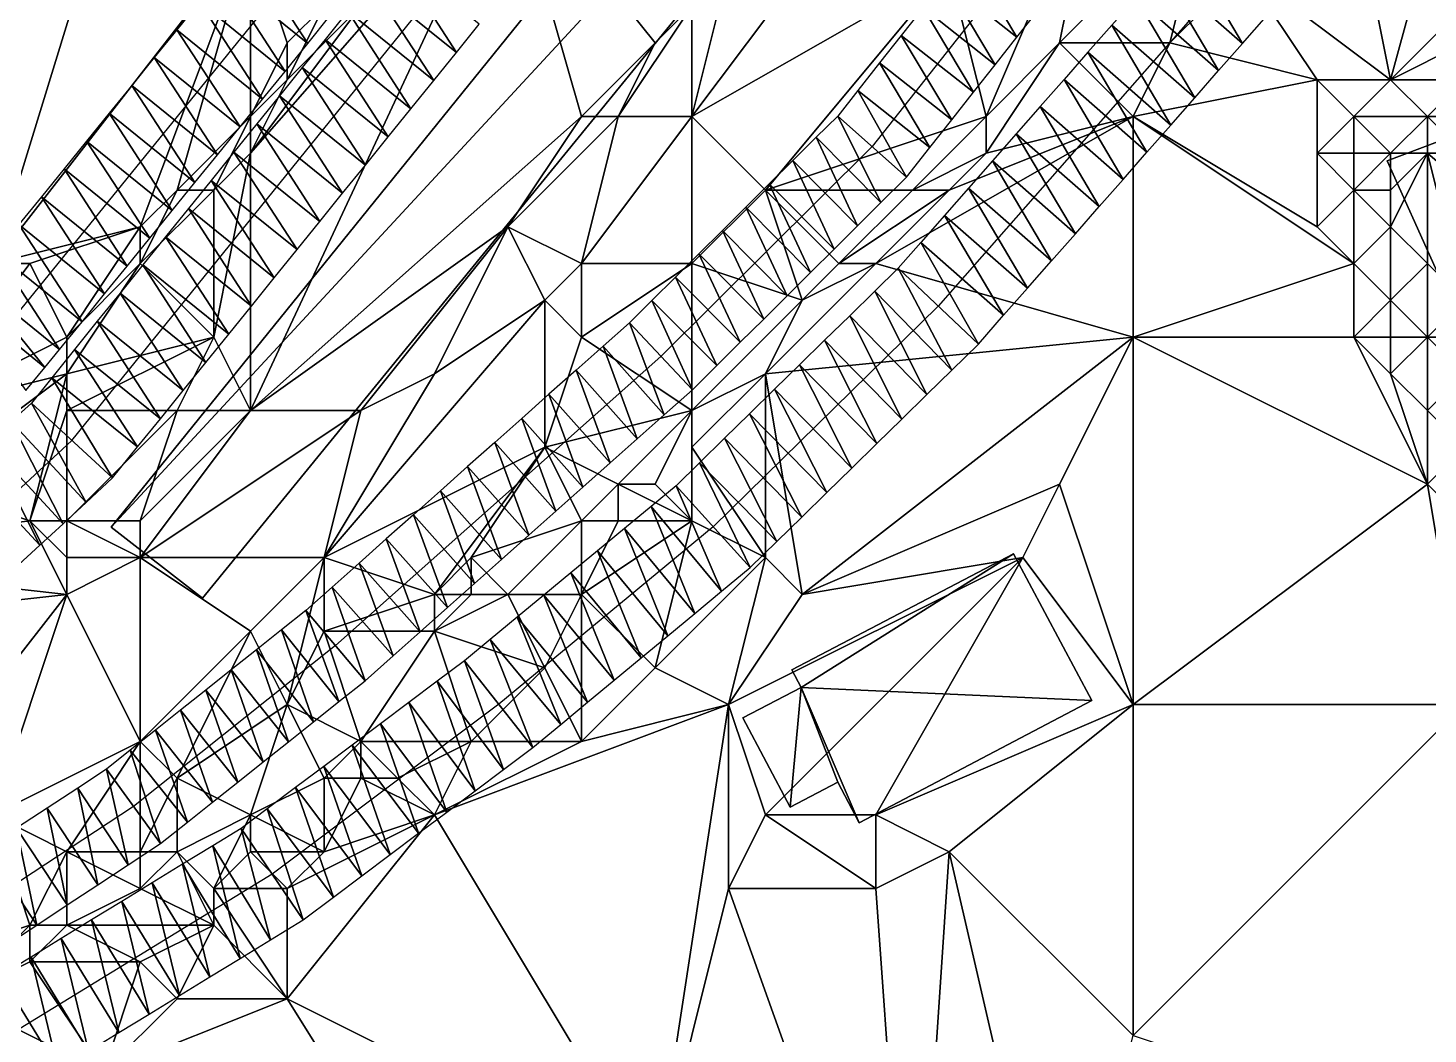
# Model space of a CAD drawing. Header units: metres. Extents: x -1103 to 901, y -902 to 905.
# Drawn here: x -1062.1 to -986, y -723.9 to -669.2 of the extents above; entities that cross this region are included whole.
import ezdxf

# ---------------------------------------------------------------- set-up
doc = ezdxf.new("R2010")
doc.units = ezdxf.units.M
for name, color, linetype in [('OSM_BUILDING_FOOTPRINTS', 7, 'CONTINUOUS'), ('OSM_BUILDING_ROOFS', 1, 'CONTINUOUS'), ('OSM_BUILDING_WALLS', 8, 'CONTINUOUS'), ('OSM_ROAD_AXES', 2, 'CONTINUOUS'), ('OSM_ROAD_SURFACE', 9, 'CONTINUOUS'), ('OSM_TERRAIN', 3, 'CONTINUOUS')]:
    doc.layers.add(name, color=color, linetype=linetype)

msp = doc.modelspace()

# ---------------------------------------------------------------- linework, layer by layer
at = {"layer": 'OSM_BUILDING_FOOTPRINTS'}
for points in [[(-1057.573, -696.351, 11.963), (-1052.621, -700.2, 11.963), (-989.075, -622.288, 11.963), (-994.16, -617.875, 11.963), (-1057.573, -696.351, 11.963)], [(-1023.229, -706.724, 16.488), (-1020.057, -705.065, 16.488), (-1020.554, -704.114, 16.488), (-1008.506, -697.788, 16.488), (-1004.25, -705.783, 16.488), (-1016.895, -712.43, 16.488), (-1018.067, -710.218, 16.488), (-1020.654, -711.579, 16.488), (-1023.229, -706.724, 16.488)]]:
    msp.add_polyline3d(points, close=True, dxfattribs=at)
msp.add_polyline3d([(-982.707, -674.342, 9.074), (-988.179, -676.41, 9.074), (-980.308, -693.928, 9.074)], dxfattribs=at)
at = {"layer": 'OSM_BUILDING_ROOFS'}
for points in [[(-989.075, -622.288, 21.963), (-994.16, -617.875, 21.963), (-1057.573, -696.351, 21.963)], [(-989.075, -622.288, 21.963), (-1057.573, -696.351, 21.963), (-1052.621, -700.2, 21.963)], [(-982.707, -674.342, 30.274), (-988.179, -676.41, 30.274), (-980.308, -693.928, 30.274)], [(-1020.057, -705.065, 26.488), (-1008.506, -697.788, 26.488), (-1020.554, -704.114, 26.488)], [(-1020.057, -705.065, 26.488), (-1004.25, -705.783, 26.488), (-1008.506, -697.788, 26.488)], [(-909.61, -700.584, 11.295), (-910.35, -699.069, 11.295), (-1059.373, -770.646, 11.295)], [(-1076.196, -780.4, 11.295), (-901.164, -715.469, 11.295), (-908.637, -700.12, 11.295)], [(-1076.196, -780.4, 11.295), (-908.637, -700.12, 11.295), (-909.61, -700.584, 11.295)], [(-909.61, -700.584, 11.295), (-1058.71, -771.995, 11.295), (-1076.196, -780.4, 11.295)], [(-909.61, -700.584, 11.295), (-1059.373, -770.646, 11.295), (-1058.71, -771.995, 11.295)], [(-1020.057, -705.065, 26.488), (-1023.229, -706.724, 26.488), (-1020.654, -711.579, 26.488)], [(-1020.057, -705.065, 26.488), (-1020.654, -711.579, 26.488), (-1018.067, -710.218, 26.488)], [(-1020.057, -705.065, 26.488), (-1018.067, -710.218, 26.488), (-1016.895, -712.43, 26.488)], [(-1020.057, -705.065, 26.488), (-1016.895, -712.43, 26.488), (-1004.25, -705.783, 26.488)], [(-1076.196, -780.4, 11.295), (-1073.864, -798.415, 11.295), (-901.164, -715.469, 11.295)]]:
    msp.add_3dface(points, dxfattribs=at)
at = {"layer": 'OSM_BUILDING_WALLS'}
for points in [[(-994.16, -617.875, 11.963), (-1057.573, -696.351, 11.963), (-1057.573, -696.351, 21.963)], [(-994.16, -617.875, 11.963), (-1057.573, -696.351, 21.963), (-994.16, -617.875, 21.963)], [(-1052.621, -700.2, 11.963), (-989.075, -622.288, 11.963), (-989.075, -622.288, 21.963)], [(-1052.621, -700.2, 11.963), (-989.075, -622.288, 21.963), (-1052.621, -700.2, 21.963)], [(-982.707, -674.342, 9.074), (-988.179, -676.41, 9.074), (-988.179, -676.41, 30.274)], [(-982.707, -674.342, 9.074), (-988.179, -676.41, 30.274), (-982.707, -674.342, 30.274)], [(-988.179, -676.41, 9.074), (-980.308, -693.928, 9.074), (-980.308, -693.928, 30.274)], [(-988.179, -676.41, 9.074), (-980.308, -693.928, 30.274), (-988.179, -676.41, 30.274)], [(-1057.573, -696.351, 11.963), (-1052.621, -700.2, 11.963), (-1052.621, -700.2, 21.963)], [(-1057.573, -696.351, 11.963), (-1052.621, -700.2, 21.963), (-1057.573, -696.351, 21.963)], [(-1008.506, -697.788, 16.488), (-1020.554, -704.114, 16.488), (-1020.554, -704.114, 26.488)], [(-1008.506, -697.788, 16.488), (-1020.554, -704.114, 26.488), (-1008.506, -697.788, 26.488)], [(-1004.25, -705.783, 16.488), (-1008.506, -697.788, 16.488), (-1008.506, -697.788, 26.488)], [(-1004.25, -705.783, 16.488), (-1008.506, -697.788, 26.488), (-1004.25, -705.783, 26.488)], [(-910.35, -699.069, 6.095), (-1059.373, -770.646, 6.095), (-1059.373, -770.646, 11.295)], [(-910.35, -699.069, 6.095), (-1059.373, -770.646, 11.295), (-910.35, -699.069, 11.295)], [(-1020.554, -704.114, 16.488), (-1020.057, -705.065, 16.488), (-1020.057, -705.065, 26.488)], [(-1020.554, -704.114, 16.488), (-1020.057, -705.065, 26.488), (-1020.554, -704.114, 26.488)], [(-1020.057, -705.065, 16.488), (-1023.229, -706.724, 16.488), (-1023.229, -706.724, 26.488)], [(-1020.057, -705.065, 16.488), (-1023.229, -706.724, 26.488), (-1020.057, -705.065, 26.488)], [(-1016.895, -712.43, 16.488), (-1004.25, -705.783, 16.488), (-1004.25, -705.783, 26.488)], [(-1016.895, -712.43, 16.488), (-1004.25, -705.783, 26.488), (-1016.895, -712.43, 26.488)], [(-1023.229, -706.724, 16.488), (-1020.654, -711.579, 16.488), (-1020.654, -711.579, 26.488)], [(-1023.229, -706.724, 16.488), (-1020.654, -711.579, 26.488), (-1023.229, -706.724, 26.488)], [(-1020.654, -711.579, 16.488), (-1018.067, -710.218, 16.488), (-1018.067, -710.218, 26.488)], [(-1020.654, -711.579, 16.488), (-1018.067, -710.218, 26.488), (-1020.654, -711.579, 26.488)], [(-1018.067, -710.218, 16.488), (-1016.895, -712.43, 16.488), (-1016.895, -712.43, 26.488)], [(-1018.067, -710.218, 16.488), (-1016.895, -712.43, 26.488), (-1018.067, -710.218, 26.488)], [(-1073.864, -798.415, 6.095), (-901.164, -715.469, 6.095), (-901.164, -715.469, 11.295)], [(-1073.864, -798.415, 6.095), (-901.164, -715.469, 11.295), (-1073.864, -798.415, 11.295)]]:
    msp.add_3dface(points, dxfattribs=at)
at = {"layer": 'OSM_ROAD_AXES'}
for points in [[(-942.707, -541.634, 15.245), (-965.255, -603.321, 12.366), (-977.613, -633.059, 12.271), (-984.775, -649.393, 13.875), (-995.707, -665.086, 16.563), (-1012.596, -684.318, 18.854), (-1024.843, -696.317, 18.719), (-1036.505, -705.972, 16.873), (-1048.829, -715.229, 13.77), (-1063.674, -724.308, 11.18), (-1100, -742.912, 11.933)], [(-949.372, -542.673, 15.503), (-965.974, -589.243, 13.023), (-973.048, -605.389, 12.264), (-976.121, -612.401, 12.194), (-988.191, -635.647, 12.846), (-995.74, -648.144, 14.9), (-1005.544, -662.134, 17.192), (-1016.2, -675.637, 18.234), (-1027.684, -687.05, 18.171), (-1045.381, -702.787, 15.625), (-1056.368, -711.535, 13.048), (-1067.985, -719.177, 11.428), (-1071.279, -720.947, 11.315), (-1100, -735.112, 11.938)], [(-1084.952, -704.469, 12.255), (-1083.35, -702.534, 12.291), (-1080.376, -700.255, 12.331), (-1076.817, -699.05, 12.452), (-1073.059, -699.061, 12.676), (-1069.378, -698.718, 12.894), (-1066.747, -697.734, 13.036), (-1064.758, -696.296, 13.141), (-1059.717, -691.629, 13.741), (-999.013, -616.482, 12.354), (-995.851, -611.605, 12.159), (-994.514, -607.17, 12.147), (-994.083, -602.061, 12.143), (-994.381, -598.345, 12.145), (-993.453, -594.729, 12.137), (-991.397, -591.61, 12.118), (-984.334, -584.831, 12.391)], [(-1062.724, -684.795, 13.652), (-1020.987, -633.314, 14.085)]]:
    msp.add_polyline3d(points, dxfattribs=at)
at = {"layer": 'OSM_ROAD_SURFACE'}
for points in [[(-999.26, -664.586, 17.133), (-1000.559, -666.065, 17.351), (-996.051, -670.025, 17.264)], [(-999.26, -664.586, 17.133), (-996.051, -670.025, 17.264), (-994.752, -668.545, 16.99)], [(-1046.891, -670.028, 15.012), (-1050.324, -664.736, 14.719), (-1051.551, -666.25, 14.668)], [(-1046.891, -670.028, 15.012), (-1045.663, -668.514, 14.97), (-1050.324, -664.736, 14.719)], [(-1038.801, -670.51, 15.405), (-1042.229, -665.206, 15.247), (-1043.468, -666.74, 15.103)], [(-1038.801, -670.51, 15.405), (-1037.562, -668.976, 15.405), (-1042.229, -665.206, 15.247)], [(-1011.059, -665.086, 17.704), (-1012.243, -666.586, 17.831), (-1008.318, -669.684, 17.808)], [(-1011.059, -665.086, 17.704), (-1008.318, -669.684, 17.808), (-1007.134, -668.183, 17.733)], [(-1000.559, -666.065, 17.351), (-1001.858, -667.545, 17.569), (-997.35, -671.504, 17.531)], [(-1000.559, -666.065, 17.351), (-997.35, -671.504, 17.531), (-996.051, -670.025, 17.264)], [(-1048.118, -671.543, 15.026), (-1051.551, -666.25, 14.668), (-1052.779, -667.764, 14.617)], [(-1048.118, -671.543, 15.026), (-1046.891, -670.028, 15.012), (-1051.551, -666.25, 14.668)], [(-1040.039, -672.044, 15.405), (-1043.468, -666.74, 15.103), (-1044.707, -668.273, 15.174)], [(-1040.039, -672.044, 15.405), (-1038.801, -670.51, 15.405), (-1043.468, -666.74, 15.103)], [(-1012.243, -666.586, 17.831), (-1013.427, -668.087, 17.912), (-1009.501, -671.184, 17.955)], [(-1012.243, -666.586, 17.831), (-1009.501, -671.184, 17.955), (-1008.318, -669.684, 17.808)], [(-1001.858, -667.545, 17.569), (-1003.158, -669.024, 17.787), (-998.649, -672.983, 17.788)], [(-1001.858, -667.545, 17.569), (-998.649, -672.983, 17.788), (-997.35, -671.504, 17.531)], [(-1049.346, -673.057, 14.756), (-1052.779, -667.764, 14.617), (-1054.006, -669.278, 14.566)], [(-1049.346, -673.057, 14.756), (-1048.118, -671.543, 15.026), (-1052.779, -667.764, 14.617)], [(-1041.278, -673.577, 15.405), (-1044.707, -668.273, 15.174), (-1045.946, -669.807, 15.218)], [(-1041.278, -673.577, 15.405), (-1040.039, -672.044, 15.405), (-1044.707, -668.273, 15.174)], [(-1013.427, -668.087, 17.912), (-1014.611, -669.587, 17.993), (-1010.685, -672.684, 18.086)], [(-1013.427, -668.087, 17.912), (-1010.685, -672.684, 18.086), (-1009.501, -671.184, 17.955)], [(-1003.158, -669.024, 17.787), (-1004.457, -670.503, 18.027), (-999.948, -674.463, 18.015)], [(-1003.158, -669.024, 17.787), (-999.948, -674.463, 18.015), (-998.649, -672.983, 17.788)], [(-1050.573, -674.571, 14.615), (-1054.006, -669.278, 14.566), (-1055.234, -670.792, 14.516)], [(-1050.573, -674.571, 14.615), (-1049.346, -673.057, 14.756), (-1054.006, -669.278, 14.566)], [(-1042.517, -675.111, 15.405), (-1045.946, -669.807, 15.218), (-1047.185, -671.34, 15.219)], [(-1042.517, -675.111, 15.405), (-1041.278, -673.577, 15.405), (-1045.946, -669.807, 15.218)], [(-1014.611, -669.587, 17.993), (-1015.794, -671.087, 18.075), (-1011.869, -674.185, 18.167)], [(-1014.611, -669.587, 17.993), (-1011.869, -674.185, 18.167), (-1010.685, -672.684, 18.086)], [(-1004.457, -670.503, 18.027), (-1005.756, -671.983, 18.208), (-1001.248, -675.942, 18.196)], [(-1004.457, -670.503, 18.027), (-1001.248, -675.942, 18.196), (-999.948, -674.463, 18.015)], [(-1051.801, -676.085, 14.618), (-1055.234, -670.792, 14.516), (-1056.461, -672.306, 14.465)], [(-1051.801, -676.085, 14.618), (-1050.573, -674.571, 14.615), (-1055.234, -670.792, 14.516)], [(-1043.756, -676.644, 15.405), (-1047.185, -671.34, 15.219), (-1048.423, -672.874, 15.183)], [(-1043.756, -676.644, 15.405), (-1042.517, -675.111, 15.405), (-1047.185, -671.34, 15.219)], [(-1015.794, -671.087, 18.075), (-1016.978, -672.588, 18.156), (-1013.053, -675.685, 18.231)], [(-1015.794, -671.087, 18.075), (-1013.053, -675.685, 18.231), (-1011.869, -674.185, 18.167)], [(-1005.756, -671.983, 18.208), (-1007.055, -673.462, 18.329), (-1002.547, -677.421, 18.346)], [(-1005.756, -671.983, 18.208), (-1002.547, -677.421, 18.346), (-1001.248, -675.942, 18.196)], [(-1053.028, -677.599, 14.623), (-1056.461, -672.306, 14.465), (-1057.689, -673.821, 14.412)], [(-1053.028, -677.599, 14.623), (-1051.801, -676.085, 14.618), (-1056.461, -672.306, 14.465)], [(-1044.995, -678.178, 15.383), (-1048.423, -672.874, 15.183), (-1049.662, -674.408, 14.914)], [(-1044.995, -678.178, 15.383), (-1043.756, -676.644, 15.405), (-1048.423, -672.874, 15.183)], [(-1016.978, -672.588, 18.156), (-1018.069, -673.976, 18.231), (-1014.331, -677.297, 18.288)], [(-1016.978, -672.588, 18.156), (-1014.331, -677.297, 18.288), (-1013.053, -675.685, 18.231)], [(-1054.256, -679.113, 14.611), (-1057.689, -673.821, 14.412), (-1058.917, -675.335, 14.359)], [(-1054.256, -679.113, 14.611), (-1053.028, -677.599, 14.623), (-1057.689, -673.821, 14.412)], [(-1007.055, -673.462, 18.329), (-1008.354, -674.942, 18.45), (-1003.846, -678.901, 18.465)], [(-1007.055, -673.462, 18.329), (-1003.846, -678.901, 18.465), (-1002.547, -677.421, 18.346)], [(-1046.234, -679.712, 15.36), (-1049.662, -674.408, 14.914), (-1050.901, -675.941, 14.856)], [(-1046.234, -679.712, 15.36), (-1044.995, -678.178, 15.383), (-1049.662, -674.408, 14.914)], [(-1018.069, -673.976, 18.231), (-1019.238, -675.132, 18.297), (-1015.714, -678.678, 18.357)], [(-1018.069, -673.976, 18.231), (-1015.714, -678.678, 18.357), (-1014.331, -677.297, 18.288)], [(-1055.483, -680.627, 14.604), (-1058.917, -675.335, 14.359), (-1060.144, -676.849, 14.305)], [(-1055.483, -680.627, 14.604), (-1054.256, -679.113, 14.611), (-1058.917, -675.335, 14.359)], [(-1019.238, -675.132, 18.297), (-1020.514, -676.4, 18.369), (-1016.99, -679.946, 18.436)], [(-1019.238, -675.132, 18.297), (-1016.99, -679.946, 18.436), (-1015.714, -678.678, 18.357)], [(-1008.354, -674.942, 18.45), (-1009.654, -676.421, 18.548), (-1005.145, -680.38, 18.583)], [(-1008.354, -674.942, 18.45), (-1005.145, -680.38, 18.583), (-1003.846, -678.901, 18.465)], [(-1047.473, -681.245, 15.336), (-1050.901, -675.941, 14.856), (-1052.14, -677.475, 14.865)], [(-1047.473, -681.245, 15.336), (-1046.234, -679.712, 15.36), (-1050.901, -675.941, 14.856)], [(-1056.711, -682.142, 14.476), (-1060.144, -676.849, 14.305), (-1061.372, -678.363, 14.252)], [(-1056.711, -682.142, 14.476), (-1055.483, -680.627, 14.604), (-1060.144, -676.849, 14.305)], [(-1020.514, -676.4, 18.369), (-1021.79, -677.668, 18.434), (-1018.266, -681.214, 18.514)], [(-1020.514, -676.4, 18.369), (-1018.266, -681.214, 18.514), (-1016.99, -679.946, 18.436)], [(-1009.654, -676.421, 18.548), (-1010.953, -677.9, 18.614), (-1006.444, -681.86, 18.702)], [(-1009.654, -676.421, 18.548), (-1006.444, -681.86, 18.702), (-1005.145, -680.38, 18.583)], [(-1048.712, -682.779, 15.313), (-1052.14, -677.475, 14.865), (-1053.379, -679.009, 14.856)], [(-1048.712, -682.779, 15.313), (-1047.473, -681.245, 15.336), (-1052.14, -677.475, 14.865)], [(-1057.939, -683.656, 14.249), (-1061.372, -678.363, 14.252), (-1062.599, -679.877, 14.199)], [(-1057.939, -683.656, 14.249), (-1056.711, -682.142, 14.476), (-1061.372, -678.363, 14.252)], [(-1021.79, -677.668, 18.434), (-1023.066, -678.936, 18.458), (-1019.542, -682.483, 18.566)], [(-1021.79, -677.668, 18.434), (-1019.542, -682.483, 18.566), (-1018.266, -681.214, 18.514)], [(-1010.953, -677.9, 18.614), (-1012.252, -679.38, 18.678), (-1007.744, -683.339, 18.821)], [(-1010.953, -677.9, 18.614), (-1007.744, -683.339, 18.821), (-1006.444, -681.86, 18.702)], [(-1049.95, -684.313, 15.29), (-1053.379, -679.009, 14.856), (-1054.618, -680.542, 14.84)], [(-1049.95, -684.313, 15.29), (-1048.712, -682.779, 15.313), (-1053.379, -679.009, 14.856)], [(-1023.066, -678.936, 18.458), (-1024.342, -680.204, 18.476), (-1020.818, -683.751, 18.598)], [(-1023.066, -678.936, 18.458), (-1020.818, -683.751, 18.598), (-1019.542, -682.483, 18.566)], [(-1059.166, -685.17, 14.021), (-1062.599, -679.877, 14.199), (-1063.827, -681.391, 14.146)], [(-1059.166, -685.17, 14.021), (-1057.939, -683.656, 14.249), (-1062.599, -679.877, 14.199)], [(-1012.252, -679.38, 18.678), (-1013.551, -680.859, 18.761), (-1009.043, -684.818, 18.9)], [(-1012.252, -679.38, 18.678), (-1009.043, -684.818, 18.9), (-1007.744, -683.339, 18.821)], [(-1051.189, -685.846, 14.915), (-1054.618, -680.542, 14.84), (-1055.857, -682.076, 14.761)], [(-1051.189, -685.846, 14.915), (-1049.95, -684.313, 15.29), (-1054.618, -680.542, 14.84)], [(-1024.342, -680.204, 18.476), (-1025.618, -681.472, 18.493), (-1022.094, -685.019, 18.529)], [(-1024.342, -680.204, 18.476), (-1022.094, -685.019, 18.529), (-1020.818, -683.751, 18.598)], [(-1060.394, -686.684, 13.877), (-1063.827, -681.391, 14.146), (-1065.054, -682.905, 14.02)], [(-1060.394, -686.684, 13.877), (-1059.166, -685.17, 14.021), (-1063.827, -681.391, 14.146)], [(-1013.551, -680.859, 18.761), (-1014.776, -682.257, 18.873), (-1010.416, -686.379, 18.931)], [(-1013.551, -680.859, 18.761), (-1010.416, -686.379, 18.931), (-1009.043, -684.818, 18.9)], [(-1052.428, -687.38, 14.656), (-1055.857, -682.076, 14.761), (-1057.096, -683.609, 14.59)], [(-1052.428, -687.38, 14.656), (-1051.189, -685.846, 14.915), (-1055.857, -682.076, 14.761)], [(-1025.618, -681.472, 18.493), (-1026.894, -682.74, 18.415), (-1023.37, -686.287, 18.461)], [(-1025.618, -681.472, 18.493), (-1023.37, -686.287, 18.461), (-1022.094, -685.019, 18.529)], [(-1061.179, -687.652, 13.914), (-1065.054, -682.905, 14.02), (-1065.839, -683.873, 13.899)], [(-1061.179, -687.652, 13.914), (-1060.394, -686.684, 13.877), (-1065.054, -682.905, 14.02)], [(-1026.894, -682.74, 18.415), (-1028.17, -684.009, 18.263), (-1024.646, -687.555, 18.393)], [(-1026.894, -682.74, 18.415), (-1024.646, -687.555, 18.393), (-1023.37, -686.287, 18.461)], [(-1014.776, -682.257, 18.873), (-1016.056, -683.508, 18.903), (-1011.857, -687.794, 18.947)], [(-1014.776, -682.257, 18.873), (-1011.857, -687.794, 18.947), (-1010.416, -686.379, 18.931)], [(-1053.667, -688.913, 14.523), (-1057.096, -683.609, 14.59), (-1058.334, -685.143, 14.348)], [(-1053.667, -688.913, 14.523), (-1052.428, -687.38, 14.656), (-1057.096, -683.609, 14.59)], [(-1016.056, -683.508, 18.903), (-1017.417, -684.842, 18.93), (-1013.218, -689.127, 18.955)], [(-1016.056, -683.508, 18.903), (-1013.218, -689.127, 18.955), (-1011.857, -687.794, 18.947)], [(-1062.227, -688.904, 13.898), (-1061.179, -687.652, 13.914), (-1065.839, -683.873, 13.899)], [(-1028.17, -684.009, 18.263), (-1029.394, -685.226, 18.118), (-1025.974, -688.874, 18.322)], [(-1028.17, -684.009, 18.263), (-1025.974, -688.874, 18.322), (-1024.646, -687.555, 18.393)], [(-1054.906, -690.447, 14.395), (-1058.334, -685.143, 14.348), (-1059.573, -686.677, 14.107)], [(-1054.906, -690.447, 14.395), (-1053.667, -688.913, 14.523), (-1058.334, -685.143, 14.348)], [(-1029.394, -685.226, 18.118), (-1030.82, -686.493, 17.953), (-1027.498, -690.23, 18.17)], [(-1029.394, -685.226, 18.118), (-1027.498, -690.23, 18.17), (-1025.974, -688.874, 18.322)], [(-1017.417, -684.842, 18.93), (-1018.778, -686.175, 18.958), (-1014.579, -690.461, 18.963)], [(-1017.417, -684.842, 18.93), (-1014.579, -690.461, 18.963), (-1013.218, -689.127, 18.955)], [(-1056.145, -691.981, 14.211), (-1059.573, -686.677, 14.107), (-1060.812, -688.21, 14.062)], [(-1056.145, -691.981, 14.211), (-1054.906, -690.447, 14.395), (-1059.573, -686.677, 14.107)], [(-1030.82, -686.493, 17.953), (-1032.295, -687.805, 17.82), (-1028.972, -691.541, 17.992)], [(-1030.82, -686.493, 17.953), (-1028.972, -691.541, 17.992), (-1027.498, -690.23, 18.17)], [(-1018.778, -686.175, 18.958), (-1020.139, -687.508, 18.985), (-1015.94, -691.794, 18.971)], [(-1018.778, -686.175, 18.958), (-1015.94, -691.794, 18.971), (-1014.579, -690.461, 18.963)], [(-1020.139, -687.508, 18.985), (-1021.5, -688.841, 18.998), (-1017.301, -693.127, 18.979)], [(-1020.139, -687.508, 18.985), (-1017.301, -693.127, 18.979), (-1015.94, -691.794, 18.971)], [(-1057.516, -693.667, 14.051), (-1060.812, -688.21, 14.062), (-1061.919, -689.591, 13.915)], [(-1057.516, -693.667, 14.051), (-1056.145, -691.981, 14.211), (-1060.812, -688.21, 14.062)], [(-1032.295, -687.805, 17.82), (-1033.77, -689.116, 17.554), (-1030.447, -692.852, 17.804)], [(-1032.295, -687.805, 17.82), (-1030.447, -692.852, 17.804), (-1028.972, -691.541, 17.992)], [(-1021.5, -688.841, 18.998), (-1022.86, -690.175, 18.91), (-1018.661, -694.46, 18.987)], [(-1021.5, -688.841, 18.998), (-1018.661, -694.46, 18.987), (-1017.301, -693.127, 18.979)], [(-1058.939, -694.997, 13.822), (-1061.919, -689.591, 13.915), (-1063.016, -690.594, 13.77)], [(-1058.939, -694.997, 13.822), (-1057.516, -693.667, 14.051), (-1061.919, -689.591, 13.915)], [(-1033.77, -689.116, 17.554), (-1035.244, -690.428, 17.325), (-1031.922, -694.164, 17.605)], [(-1033.77, -689.116, 17.554), (-1031.922, -694.164, 17.605), (-1030.447, -692.852, 17.804)], [(-1035.244, -690.428, 17.325), (-1036.719, -691.739, 17.113), (-1033.396, -695.475, 17.371)], [(-1035.244, -690.428, 17.325), (-1033.396, -695.475, 17.371), (-1031.922, -694.164, 17.605)], [(-1022.86, -690.175, 18.91), (-1024.221, -691.508, 18.824), (-1020.022, -695.794, 18.994)], [(-1022.86, -690.175, 18.91), (-1020.022, -695.794, 18.994), (-1018.661, -694.46, 18.987)], [(-1060.199, -696.164, 13.636), (-1063.016, -690.594, 13.77), (-1064.276, -691.761, 13.602)], [(-1060.199, -696.164, 13.636), (-1058.939, -694.997, 13.822), (-1063.016, -690.594, 13.77)], [(-1061.459, -697.331, 13.383), (-1064.276, -691.761, 13.602), (-1065.536, -692.928, 13.434)], [(-1061.459, -697.331, 13.383), (-1060.199, -696.164, 13.636), (-1064.276, -691.761, 13.602)], [(-1036.719, -691.739, 17.113), (-1038.194, -693.05, 16.902), (-1034.871, -696.787, 17.116)], [(-1036.719, -691.739, 17.113), (-1034.871, -696.787, 17.116), (-1033.396, -695.475, 17.371)], [(-1024.221, -691.508, 18.824), (-1025.582, -692.841, 18.746), (-1021.383, -697.127, 18.853)], [(-1024.221, -691.508, 18.824), (-1021.383, -697.127, 18.853), (-1020.022, -695.794, 18.994)], [(-1025.582, -692.841, 18.746), (-1026.852, -694.089, 18.576), (-1022.835, -698.546, 18.648)], [(-1025.582, -692.841, 18.746), (-1022.835, -698.546, 18.648), (-1021.383, -697.127, 18.853)], [(-1062.833, -698.597, 13.316), (-1061.459, -697.331, 13.383), (-1065.536, -692.928, 13.434)], [(-1038.194, -693.05, 16.902), (-1039.668, -694.362, 16.691), (-1036.346, -698.098, 16.977)], [(-1038.194, -693.05, 16.902), (-1036.346, -698.098, 16.977), (-1034.871, -696.787, 17.116)], [(-1039.668, -694.362, 16.691), (-1041.143, -695.673, 16.466), (-1037.821, -699.41, 16.6)], [(-1039.668, -694.362, 16.691), (-1037.821, -699.41, 16.6), (-1036.346, -698.098, 16.977)], [(-1026.852, -694.089, 18.576), (-1028.214, -695.213, 18.289), (-1024.388, -699.835, 18.466)], [(-1026.852, -694.089, 18.576), (-1024.388, -699.835, 18.466), (-1022.835, -698.546, 18.648)], [(-1041.143, -695.673, 16.466), (-1042.618, -696.985, 16.175), (-1039.295, -700.721, 16.272)], [(-1041.143, -695.673, 16.466), (-1039.295, -700.721, 16.272), (-1037.821, -699.41, 16.6)], [(-1028.214, -695.213, 18.289), (-1029.672, -696.42, 18.289), (-1025.845, -701.042, 18.296)], [(-1028.214, -695.213, 18.289), (-1025.845, -701.042, 18.296), (-1024.388, -699.835, 18.466)], [(-1029.672, -696.42, 18.289), (-1031.129, -697.627, 18.037), (-1027.303, -702.249, 18.126)], [(-1029.672, -696.42, 18.289), (-1027.303, -702.249, 18.126), (-1025.845, -701.042, 18.296)], [(-1042.618, -696.985, 16.175), (-1044.093, -698.296, 15.885), (-1040.77, -702.033, 16.062)], [(-1042.618, -696.985, 16.175), (-1040.77, -702.033, 16.062), (-1039.295, -700.721, 16.272)], [(-1031.129, -697.627, 18.037), (-1032.587, -698.834, 17.752), (-1028.761, -703.455, 17.924)], [(-1031.129, -697.627, 18.037), (-1028.761, -703.455, 17.924), (-1027.303, -702.249, 18.126)], [(-1044.093, -698.296, 15.885), (-1045.567, -699.608, 15.739), (-1042.245, -703.344, 15.801)], [(-1044.093, -698.296, 15.885), (-1042.245, -703.344, 15.801), (-1040.77, -702.033, 16.062)], [(-1032.587, -698.834, 17.752), (-1034.045, -700.041, 17.613), (-1030.218, -704.662, 17.617)], [(-1032.587, -698.834, 17.752), (-1030.218, -704.662, 17.617), (-1028.761, -703.455, 17.924)], [(-1045.567, -699.608, 15.739), (-1046.994, -700.877, 15.456), (-1043.768, -704.697, 15.531)], [(-1045.567, -699.608, 15.739), (-1043.768, -704.697, 15.531), (-1042.245, -703.344, 15.801)], [(-1034.045, -700.041, 17.613), (-1035.502, -701.248, 17.265), (-1031.676, -705.869, 17.31)], [(-1034.045, -700.041, 17.613), (-1031.676, -705.869, 17.31), (-1030.218, -704.662, 17.617)], [(-1046.994, -700.877, 15.456), (-1048.311, -701.925, 15.222), (-1045.197, -705.837, 15.307)], [(-1046.994, -700.877, 15.456), (-1045.197, -705.837, 15.307), (-1043.768, -704.697, 15.531)], [(-1048.311, -701.925, 15.222), (-1049.685, -703.018, 14.974), (-1046.57, -706.93, 15.113)], [(-1048.311, -701.925, 15.222), (-1046.57, -706.93, 15.113), (-1045.197, -705.837, 15.307)], [(-1035.502, -701.248, 17.265), (-1036.96, -702.454, 16.856), (-1033.134, -707.076, 17.07)], [(-1035.502, -701.248, 17.265), (-1033.134, -707.076, 17.07), (-1031.676, -705.869, 17.31)], [(-1036.96, -702.454, 16.856), (-1038.362, -703.616, 16.495), (-1034.647, -708.328, 16.716)], [(-1036.96, -702.454, 16.856), (-1034.647, -708.328, 16.716), (-1033.134, -707.076, 17.07)], [(-1049.685, -703.018, 14.974), (-1051.058, -704.112, 14.68), (-1047.944, -708.023, 14.764)], [(-1049.685, -703.018, 14.974), (-1047.944, -708.023, 14.764), (-1046.57, -706.93, 15.113)], [(-1051.058, -704.112, 14.68), (-1052.431, -705.205, 14.324), (-1049.317, -709.117, 14.381)], [(-1051.058, -704.112, 14.68), (-1049.317, -709.117, 14.381), (-1047.944, -708.023, 14.764)], [(-1038.362, -703.616, 16.495), (-1039.847, -704.73, 16.129), (-1036.244, -709.528, 16.295)], [(-1038.362, -703.616, 16.495), (-1036.244, -709.528, 16.295), (-1034.647, -708.328, 16.716)], [(-1039.847, -704.73, 16.129), (-1041.387, -705.887, 15.745), (-1037.784, -710.685, 15.89)], [(-1039.847, -704.73, 16.129), (-1037.784, -710.685, 15.89), (-1036.244, -709.528, 16.295)], [(-1052.431, -705.205, 14.324), (-1053.805, -706.299, 13.968), (-1050.69, -710.21, 14.051)], [(-1052.431, -705.205, 14.324), (-1050.69, -710.21, 14.051), (-1049.317, -709.117, 14.381)], [(-1053.805, -706.299, 13.968), (-1055.178, -707.392, 13.611), (-1052.064, -711.304, 13.709)], [(-1053.805, -706.299, 13.968), (-1052.064, -711.304, 13.709), (-1050.69, -710.21, 14.051)], [(-1041.387, -705.887, 15.745), (-1042.928, -707.045, 15.361), (-1039.325, -711.842, 15.517)], [(-1041.387, -705.887, 15.745), (-1039.325, -711.842, 15.517), (-1037.784, -710.685, 15.89)], [(-1042.928, -707.045, 15.361), (-1044.469, -708.202, 15.024), (-1040.865, -712.999, 15.114)], [(-1042.928, -707.045, 15.361), (-1040.865, -712.999, 15.114), (-1039.325, -711.842, 15.517)], [(-1055.178, -707.392, 13.611), (-1056.552, -708.486, 13.301), (-1053.437, -712.397, 13.313)], [(-1055.178, -707.392, 13.611), (-1053.437, -712.397, 13.313), (-1052.064, -711.304, 13.709)], [(-1056.552, -708.486, 13.301), (-1057.829, -709.507, 13.08), (-1054.906, -713.564, 13)], [(-1056.552, -708.486, 13.301), (-1054.906, -713.564, 13), (-1053.437, -712.397, 13.313)], [(-1044.469, -708.202, 15.024), (-1046.009, -709.359, 14.707), (-1042.406, -714.156, 14.738)], [(-1044.469, -708.202, 15.024), (-1042.406, -714.156, 14.738), (-1040.865, -712.999, 15.114)], [(-1057.829, -709.507, 13.08), (-1059.401, -710.538, 12.813), (-1056.653, -714.715, 12.679)], [(-1057.829, -709.507, 13.08), (-1056.653, -714.715, 12.679), (-1054.906, -713.564, 13)], [(-1046.009, -709.359, 14.707), (-1047.55, -710.516, 14.287), (-1043.946, -715.313, 14.361)], [(-1046.009, -709.359, 14.707), (-1043.946, -715.313, 14.361), (-1042.406, -714.156, 14.738)], [(-1059.401, -710.538, 12.813), (-1061.061, -711.63, 12.531), (-1058.313, -715.807, 12.302)], [(-1059.401, -710.538, 12.813), (-1058.313, -715.807, 12.302), (-1056.653, -714.715, 12.679)], [(-1047.55, -710.516, 14.287), (-1049.09, -711.673, 13.875), (-1045.487, -716.47, 13.984)], [(-1047.55, -710.516, 14.287), (-1045.487, -716.47, 13.984), (-1043.946, -715.313, 14.361)], [(-1061.061, -711.63, 12.531), (-1062.72, -712.722, 12.243), (-1059.973, -716.899, 11.989)], [(-1061.061, -711.63, 12.531), (-1059.973, -716.899, 11.989), (-1058.313, -715.807, 12.302)], [(-1049.09, -711.673, 13.875), (-1050.514, -712.747, 13.536), (-1047.144, -717.711, 13.58)], [(-1049.09, -711.673, 13.875), (-1047.144, -717.711, 13.58), (-1045.487, -716.47, 13.984)], [(-1062.72, -712.722, 12.243), (-1064.38, -713.813, 11.957), (-1061.632, -717.991, 11.858)], [(-1062.72, -712.722, 12.243), (-1061.632, -717.991, 11.858), (-1059.973, -716.899, 11.989)], [(-1050.514, -712.747, 13.536), (-1052.044, -713.678, 13.212), (-1048.913, -718.797, 13.121)], [(-1050.514, -712.747, 13.536), (-1048.913, -718.797, 13.121), (-1047.144, -717.711, 13.58)], [(-1064.38, -713.813, 11.957), (-1063.292, -719.082, 11.683), (-1061.632, -717.991, 11.858)], [(-1052.044, -713.678, 13.212), (-1053.693, -714.687, 12.876), (-1050.563, -719.806, 12.878)], [(-1052.044, -713.678, 13.212), (-1050.563, -719.806, 12.878), (-1048.913, -718.797, 13.121)], [(-1053.693, -714.687, 12.876), (-1055.343, -715.696, 12.501), (-1052.212, -720.814, 12.53)], [(-1053.693, -714.687, 12.876), (-1052.212, -720.814, 12.53), (-1050.563, -719.806, 12.878)], [(-1055.343, -715.696, 12.501), (-1056.992, -716.705, 12.211), (-1053.861, -721.823, 12.182)], [(-1055.343, -715.696, 12.501), (-1053.861, -721.823, 12.182), (-1052.212, -720.814, 12.53)], [(-1056.992, -716.705, 12.211), (-1058.642, -717.714, 11.965), (-1055.511, -722.832, 11.982)], [(-1056.992, -716.705, 12.211), (-1055.511, -722.832, 11.982), (-1053.861, -721.823, 12.182)], [(-1058.642, -717.714, 11.965), (-1060.291, -718.723, 11.714), (-1057.16, -723.841, 11.798)], [(-1058.642, -717.714, 11.965), (-1057.16, -723.841, 11.798), (-1055.511, -722.832, 11.982)], [(-1060.291, -718.723, 11.714), (-1061.94, -719.731, 11.517), (-1058.81, -724.85, 11.429)], [(-1060.291, -718.723, 11.714), (-1058.81, -724.85, 11.429), (-1057.16, -723.841, 11.798)], [(-1061.94, -719.731, 11.517), (-1063.59, -720.74, 11.357), (-1060.459, -725.859, 11.334)], [(-1061.94, -719.731, 11.517), (-1060.459, -725.859, 11.334), (-1058.81, -724.85, 11.429)], [(-1063.59, -720.74, 11.357), (-1062.207, -726.925, 11.259), (-1060.459, -725.859, 11.334)]]:
    msp.add_3dface(points, dxfattribs=at)
at = {"layer": 'OSM_TERRAIN'}
for points in [[(-990, -662, 16.127), (-988, -672, 16.856), (-982, -650, 14.11)], [(-984, -668, 15.967), (-982, -650, 14.11), (-988, -672, 16.856)], [(-1100, -674, 13), (-1060, -654, 13), (-1100, -672, 13)], [(-1100, -674, 13), (-1076, -672, 13.165), (-1060, -654, 13)], [(-1100, -672, 13), (-1060, -654, 13), (-1100, -670, 13)], [(-1100, -670, 13), (-1060, -654, 13), (-1100, -668, 13)], [(-1076, -672, 13.165), (-1056, -656, 14.127), (-1060, -654, 13)], [(-1064, -682, 14.096), (-1056, -656, 14.127), (-1076, -672, 13.165)], [(-1064, -682, 14.096), (-1050, -664, 14.688), (-1056, -656, 14.127)], [(-1050, -690, 15.358), (-1032, -674, 15.358), (-1036, -660, 15.353)], [(-1050, -676, 15.063), (-1050, -690, 15.358), (-1036, -660, 15.353)], [(-1050, -676, 15.063), (-1036, -660, 15.353), (-1044, -668, 15.251)], [(-1032, -674, 15.358), (-1028, -670, 15.358), (-1036, -660, 15.353)], [(-1028, -670, 15.358), (-1026, -668, 15.463), (-1036, -660, 15.353)], [(-1012, -666, 17.751), (-1010, -674, 18.087), (-1004, -660, 16.991)], [(-1010, -674, 18.087), (-1006, -670, 18.089), (-1004, -660, 16.991)], [(-1006, -670, 18.089), (-998, -662, 16.808), (-1004, -660, 16.991)], [(-1006, -670, 18.089), (-1000, -670, 17.46), (-998, -662, 16.808)], [(-1000, -670, 17.46), (-996, -666, 16.688), (-998, -662, 16.808)], [(-988, -672, 16.856), (-990, -662, 16.127), (-996, -666, 16.688)], [(-1064, -682, 14.096), (-1056, -680, 14.292), (-1050, -664, 14.688)], [(-1056, -680, 14.292), (-1054, -678, 14.375), (-1050, -664, 14.688)], [(-1054, -678, 14.375), (-1050, -674, 14.597), (-1050, -664, 14.688)], [(-1050, -664, 14.688), (-1050, -674, 14.597), (-1048, -670, 14.652)], [(-1048, -670, 14.652), (-1046, -668, 14.696), (-1050, -664, 14.688)], [(-1022, -678, 18.409), (-1012, -666, 17.751), (-1026, -674, 17.469)], [(-1026, -674, 17.469), (-1024, -666, 15.568), (-1026, -668, 15.463)], [(-1026, -674, 17.469), (-1012, -666, 17.751), (-1020, -666, 16.986)], [(-1026, -674, 17.469), (-1020, -666, 16.986), (-1024, -666, 15.568)], [(-1022, -678, 18.409), (-1010, -674, 18.087), (-1012, -666, 17.751)], [(-1000, -670, 17.46), (-992, -672, 17.217), (-996, -666, 16.688)], [(-992, -672, 17.217), (-988, -672, 16.856), (-996, -666, 16.688)], [(-1048, -672, 15.152), (-1050, -676, 15.063), (-1044, -668, 15.251)], [(-1048, -670, 14.652), (-1048, -672, 15.152), (-1046, -668, 14.696)], [(-1048, -672, 15.152), (-1044, -668, 15.251), (-1046, -668, 14.696)], [(-1030, -674, 15.747), (-1026, -674, 17.469), (-1026, -668, 15.463)], [(-1030, -674, 15.747), (-1026, -668, 15.463), (-1028, -670, 15.358)], [(-988, -672, 16.856), (-984, -670, 16.168), (-984, -668, 15.967)], [(-1050, -674, 14.597), (-1048, -672, 15.152), (-1048, -670, 14.652)], [(-1030, -674, 15.747), (-1028, -670, 15.358), (-1032, -674, 15.358)], [(-1010, -676, 18.52), (-1002, -674, 18.063), (-1006, -670, 18.089)], [(-1010, -674, 18.087), (-1010, -676, 18.52), (-1006, -670, 18.089)], [(-1006, -670, 18.089), (-1002, -674, 18.063), (-1000, -670, 17.46)], [(-1002, -674, 18.063), (-992, -672, 17.217), (-1000, -670, 17.46)], [(-984, -672, 14.68), (-984, -670, 16.168), (-988, -672, 16.856)], [(-1050, -674, 14.597), (-1050, -676, 15.063), (-1048, -672, 15.152)], [(-1002, -674, 18.063), (-992, -680, 17.91), (-992, -672, 17.217)], [(-992, -680, 17.91), (-992, -676, 17.321), (-992, -672, 17.217)], [(-992, -676, 17.321), (-990, -674, 15.79), (-992, -672, 17.217)], [(-990, -674, 15.79), (-988, -672, 16.856), (-992, -672, 17.217)], [(-990, -674, 15.79), (-986, -674, 13.388), (-988, -672, 16.856)], [(-986, -674, 13.388), (-984, -672, 14.68), (-988, -672, 16.856)], [(-986, -674, 13.388), (-982, -674, 11.369), (-984, -672, 14.68)], [(-1054, -678, 14.375), (-1052, -678, 14.99), (-1050, -674, 14.597)], [(-1052, -678, 14.99), (-1050, -676, 15.063), (-1050, -674, 14.597)], [(-1050, -690, 15.358), (-1036, -680, 15.393), (-1032, -674, 15.358)], [(-1036, -680, 15.393), (-1032, -682, 17.363), (-1030, -674, 15.747)], [(-1036, -680, 15.393), (-1030, -674, 15.747), (-1032, -674, 15.358)], [(-1032, -682, 17.363), (-1026, -682, 18.467), (-1026, -674, 17.469)], [(-1032, -682, 17.363), (-1026, -674, 17.469), (-1030, -674, 15.747)], [(-1026, -682, 18.467), (-1022, -678, 18.409), (-1026, -674, 17.469)], [(-1022, -678, 18.409), (-1014, -678, 18.244), (-1010, -674, 18.087)], [(-1016, -682, 18.827), (-1002, -674, 18.063), (-1012, -678, 18.626)], [(-1016, -682, 18.827), (-1002, -686, 18.845), (-1002, -674, 18.063)], [(-1014, -678, 18.244), (-1010, -676, 18.52), (-1010, -674, 18.087)], [(-1012, -678, 18.626), (-1002, -674, 18.063), (-1010, -676, 18.52)], [(-1002, -686, 18.845), (-990, -682, 17.881), (-1002, -674, 18.063)], [(-990, -682, 17.881), (-992, -680, 17.91), (-1002, -674, 18.063)], [(-992, -676, 17.321), (-990, -676, 14.187), (-990, -674, 15.79)], [(-990, -676, 14.187), (-988, -676, 11.84), (-990, -674, 15.79)], [(-988, -676, 11.84), (-986, -674, 13.388), (-990, -674, 15.79)], [(-988, -676, 11.84), (-986, -676, 11.369), (-986, -674, 13.388)], [(-986, -676, 11.369), (-984, -676, 11.369), (-986, -674, 13.388)], [(-984, -676, 11.369), (-982, -674, 11.369), (-986, -674, 13.388)], [(-1050, -690, 15.358), (-1050, -676, 15.063), (-1052, -686, 14.592)], [(-1052, -678, 14.99), (-1052, -686, 14.592), (-1050, -676, 15.063)], [(-1012, -678, 18.626), (-1010, -676, 18.52), (-1014, -678, 18.244)], [(-992, -680, 17.91), (-990, -678, 14.967), (-992, -676, 17.321)], [(-990, -678, 14.967), (-990, -676, 14.187), (-992, -676, 17.321)], [(-990, -678, 14.967), (-988, -678, 12.11), (-988, -676, 11.84)], [(-990, -678, 14.967), (-988, -676, 11.84), (-990, -676, 14.187)], [(-986, -682, 11.842), (-986, -676, 11.369), (-988, -680, 13.418)], [(-988, -680, 13.418), (-986, -676, 11.369), (-988, -678, 12.11)], [(-988, -678, 12.11), (-986, -676, 11.369), (-988, -676, 11.84)], [(-986, -682, 11.842), (-984, -684, 11.369), (-986, -676, 11.369)], [(-984, -684, 11.369), (-972, -688, 11.369), (-986, -676, 11.369)], [(-986, -676, 11.369), (-972, -688, 11.369), (-984, -676, 11.369)], [(-1056, -682, 14.712), (-1052, -686, 14.592), (-1052, -678, 14.99)], [(-1056, -680, 14.292), (-1056, -682, 14.712), (-1054, -678, 14.375)], [(-1056, -682, 14.712), (-1052, -678, 14.99), (-1054, -678, 14.375)], [(-1020, -684, 18.561), (-1022, -678, 18.409), (-1026, -682, 18.467)], [(-1020, -684, 18.561), (-1018, -682, 18.491), (-1022, -678, 18.409)], [(-1018, -682, 18.491), (-1014, -678, 18.244), (-1022, -678, 18.409)], [(-1016, -682, 18.827), (-1012, -678, 18.626), (-1018, -682, 18.491)], [(-1018, -682, 18.491), (-1012, -678, 18.626), (-1014, -678, 18.244)], [(-992, -680, 17.91), (-990, -682, 17.881), (-990, -678, 14.967)], [(-990, -682, 17.881), (-988, -680, 13.418), (-990, -678, 14.967)], [(-988, -680, 13.418), (-988, -678, 12.11), (-990, -678, 14.967)], [(-1062, -682, 13.776), (-1056, -680, 14.292), (-1064, -682, 14.096)], [(-1060, -686, 13.776), (-1056, -680, 14.292), (-1062, -682, 13.776)], [(-1060, -686, 13.776), (-1056, -682, 14.712), (-1056, -680, 14.292)], [(-1044, -690, 15.384), (-1036, -680, 15.393), (-1050, -690, 15.358)], [(-1044, -690, 15.384), (-1040, -688, 15.875), (-1036, -680, 15.393)], [(-1040, -688, 15.875), (-1034, -684, 17.165), (-1036, -680, 15.393)], [(-1034, -684, 17.165), (-1032, -682, 17.363), (-1036, -680, 15.393)], [(-988, -684, 16.204), (-988, -680, 13.418), (-990, -682, 17.881)], [(-988, -684, 16.204), (-986, -682, 11.842), (-988, -680, 13.418)], [(-1068, -690, 13.193), (-1060, -686, 13.776), (-1062, -682, 13.776)], [(-1068, -690, 13.193), (-1062, -682, 13.776), (-1064, -682, 14.096)], [(-1060, -688, 14.104), (-1056, -682, 14.712), (-1060, -686, 13.776)], [(-1060, -688, 14.104), (-1052, -686, 14.592), (-1056, -682, 14.712)], [(-1032, -686, 17.81), (-1032, -682, 17.363), (-1034, -684, 17.165)], [(-1026, -690, 18.239), (-1026, -682, 18.467), (-1032, -686, 17.81)], [(-1032, -686, 17.81), (-1026, -682, 18.467), (-1032, -682, 17.363)], [(-1026, -690, 18.239), (-1020, -684, 18.561), (-1026, -682, 18.467)], [(-1002, -686, 18.845), (-1016, -682, 18.827), (-1022, -688, 18.95)], [(-1022, -688, 18.95), (-1016, -682, 18.827), (-1020, -684, 18.561)], [(-1020, -684, 18.561), (-1016, -682, 18.827), (-1018, -682, 18.491)], [(-990, -686, 18.149), (-990, -682, 17.881), (-1002, -686, 18.845)], [(-990, -686, 18.149), (-988, -684, 16.204), (-990, -682, 17.881)], [(-988, -684, 16.204), (-986, -686, 14.491), (-986, -682, 11.842)], [(-986, -686, 14.491), (-984, -684, 11.369), (-986, -682, 11.842)], [(-1034, -692, 17.598), (-1034, -684, 17.165), (-1046, -698, 15.626)], [(-1046, -698, 15.626), (-1034, -684, 17.165), (-1040, -688, 15.875)], [(-1034, -692, 17.598), (-1032, -686, 17.81), (-1034, -684, 17.165)], [(-1026, -690, 18.239), (-1022, -688, 18.95), (-1020, -684, 18.561)], [(-990, -686, 18.149), (-988, -686, 17.637), (-988, -684, 16.204)], [(-988, -686, 17.637), (-986, -686, 14.491), (-988, -684, 16.204)], [(-986, -686, 14.491), (-984, -686, 11.553), (-984, -684, 11.369)], [(-1060, -688, 14.104), (-1060, -686, 13.776), (-1068, -690, 13.193)], [(-1054, -690, 14.464), (-1052, -686, 14.592), (-1060, -690, 13.745)], [(-1060, -690, 13.745), (-1052, -686, 14.592), (-1060, -688, 14.104)], [(-1054, -690, 14.464), (-1050, -690, 15.358), (-1052, -686, 14.592)], [(-1034, -692, 17.598), (-1026, -690, 18.239), (-1032, -686, 17.81)], [(-1020, -700, 18.947), (-1002, -686, 18.845), (-1022, -688, 18.95)], [(-1020, -700, 18.947), (-1006, -694, 18.967), (-1002, -686, 18.845)], [(-1002, -706, 18.6), (-1002, -686, 18.845), (-1006, -694, 18.967)], [(-1002, -706, 18.6), (-986, -694, 17.503), (-1002, -686, 18.845)], [(-986, -694, 17.503), (-990, -686, 18.149), (-1002, -686, 18.845)], [(-990, -686, 18.149), (-986, -694, 17.503), (-988, -688, 18.01)], [(-988, -688, 18.01), (-988, -686, 17.637), (-990, -686, 18.149)], [(-986, -690, 17.028), (-986, -686, 14.491), (-988, -688, 18.01)], [(-988, -688, 18.01), (-986, -686, 14.491), (-988, -686, 17.637)], [(-986, -690, 17.028), (-984, -688, 12.819), (-986, -686, 14.491)], [(-984, -688, 12.819), (-984, -686, 11.553), (-986, -686, 14.491)], [(-1068, -694, 13.163), (-1060, -688, 14.104), (-1068, -690, 13.193)], [(-1068, -694, 13.163), (-1062, -696, 13.291), (-1060, -688, 14.104)], [(-1062, -696, 13.291), (-1060, -690, 13.745), (-1060, -688, 14.104)], [(-1046, -698, 15.626), (-1040, -688, 15.875), (-1044, -690, 15.384)], [(-1026, -692, 18.695), (-1022, -698, 18.681), (-1022, -688, 18.95)], [(-1026, -692, 18.695), (-1022, -688, 18.95), (-1026, -690, 18.239)], [(-1022, -698, 18.681), (-1020, -700, 18.947), (-1022, -688, 18.95)], [(-986, -694, 17.503), (-986, -690, 17.028), (-988, -688, 18.01)], [(-984, -692, 15.23), (-984, -688, 12.819), (-986, -690, 17.028)], [(-1062, -696, 13.291), (-1060, -696, 13.605), (-1060, -690, 13.745)], [(-1056, -696, 15.227), (-1054, -690, 14.464), (-1060, -696, 13.605)], [(-1060, -696, 13.605), (-1054, -690, 14.464), (-1060, -690, 13.745)], [(-1056, -698, 15.249), (-1046, -698, 15.626), (-1044, -690, 15.384)], [(-1056, -696, 15.227), (-1056, -698, 15.249), (-1050, -690, 15.358)], [(-1056, -696, 15.227), (-1050, -690, 15.358), (-1054, -690, 14.464)], [(-1056, -698, 15.249), (-1044, -690, 15.384), (-1050, -690, 15.358)], [(-1030, -694, 17.697), (-1026, -690, 18.239), (-1034, -692, 17.598)], [(-1030, -694, 17.697), (-1028, -694, 18.447), (-1026, -690, 18.239)], [(-1028, -694, 18.447), (-1026, -696, 18.738), (-1026, -690, 18.239)], [(-1026, -696, 18.738), (-1026, -692, 18.695), (-1026, -690, 18.239)], [(-986, -694, 17.503), (-984, -692, 15.23), (-986, -690, 17.028)], [(-1040, -700, 16.193), (-1034, -692, 17.598), (-1046, -698, 15.626)], [(-1040, -700, 16.193), (-1038, -698, 16.673), (-1034, -692, 17.598)], [(-1038, -698, 16.673), (-1032, -696, 17.395), (-1034, -692, 17.598)], [(-1032, -696, 17.395), (-1030, -694, 17.697), (-1034, -692, 17.598)], [(-1026, -696, 18.738), (-1022, -698, 18.681), (-1026, -692, 18.695)], [(-986, -694, 17.503), (-984, -696, 17.171), (-984, -692, 15.23)], [(-1078, -698, 12.398), (-1062, -696, 13.291), (-1068, -694, 13.163)], [(-1032, -696, 17.395), (-1030, -696, 18.182), (-1030, -694, 17.697)], [(-1030, -696, 18.182), (-1026, -696, 18.738), (-1030, -694, 17.697)], [(-1026, -696, 18.738), (-1028, -694, 18.447), (-1030, -694, 17.697)], [(-1020, -700, 18.947), (-1008, -698, 18.684), (-1006, -694, 18.967)], [(-1002, -706, 18.6), (-1006, -694, 18.967), (-1008, -698, 18.684)], [(-1002, -706, 18.6), (-984, -706, 16.583), (-986, -694, 17.503)], [(-984, -706, 16.583), (-984, -696, 17.171), (-986, -694, 17.503)], [(-1060, -700, 13.439), (-1062, -696, 13.291), (-1078, -698, 12.398)], [(-1060, -700, 13.439), (-1060, -698, 13.748), (-1062, -696, 13.291)], [(-1062, -696, 13.291), (-1060, -698, 13.748), (-1060, -696, 13.605)], [(-1060, -698, 13.748), (-1056, -698, 15.249), (-1060, -696, 13.605)], [(-1056, -698, 15.249), (-1056, -696, 15.227), (-1060, -696, 13.605)], [(-1036, -700, 17.138), (-1032, -696, 17.395), (-1038, -698, 16.673)], [(-1036, -700, 17.138), (-1032, -700, 18.009), (-1032, -696, 17.395)], [(-1032, -700, 18.009), (-1028, -704, 17.878), (-1026, -696, 18.738)], [(-1032, -700, 18.009), (-1030, -696, 18.182), (-1032, -696, 17.395)], [(-1032, -700, 18.009), (-1026, -696, 18.738), (-1030, -696, 18.182)], [(-1028, -704, 17.878), (-1022, -698, 18.681), (-1026, -696, 18.738)], [(-1078, -702, 12.336), (-1060, -700, 13.439), (-1078, -698, 12.398)], [(-1056, -708, 13.348), (-1056, -698, 15.249), (-1060, -700, 13.439)], [(-1060, -700, 13.439), (-1056, -698, 15.249), (-1060, -698, 13.748)], [(-1056, -708, 13.348), (-1050, -702, 14.9), (-1056, -698, 15.249)], [(-1050, -702, 14.9), (-1046, -698, 15.626), (-1056, -698, 15.249)], [(-1050, -702, 14.9), (-1048, -706, 15.135), (-1046, -698, 15.626)], [(-1048, -706, 15.135), (-1046, -702, 15.687), (-1046, -698, 15.626)], [(-1046, -702, 15.687), (-1040, -700, 16.193), (-1046, -698, 15.626)], [(-1040, -700, 16.193), (-1038, -700, 16.404), (-1038, -698, 16.673)], [(-1038, -700, 16.404), (-1036, -700, 17.138), (-1038, -698, 16.673)], [(-1028, -704, 17.878), (-1024, -706, 18.597), (-1022, -698, 18.681)], [(-1022, -712, 18.326), (-1008, -698, 18.684), (-1024, -706, 18.597)], [(-1024, -706, 18.597), (-1008, -698, 18.684), (-1020, -700, 18.947)], [(-1024, -706, 18.597), (-1020, -700, 18.947), (-1022, -698, 18.681)], [(-1016, -712, 18.647), (-1008, -698, 18.684), (-1022, -712, 18.326)], [(-1016, -712, 18.647), (-1002, -706, 18.6), (-1008, -698, 18.684)], [(-1074, -718, 11.211), (-1060, -700, 13.439), (-1078, -702, 12.336)], [(-1074, -718, 11.211), (-1064, -712, 12.021), (-1060, -700, 13.439)], [(-1064, -712, 12.021), (-1056, -708, 13.348), (-1060, -700, 13.439)], [(-1040, -702, 16.065), (-1040, -700, 16.193), (-1046, -702, 15.687)], [(-1034, -704, 17.485), (-1036, -700, 17.138), (-1040, -702, 16.065)], [(-1040, -702, 16.065), (-1038, -700, 16.404), (-1040, -700, 16.193)], [(-1040, -702, 16.065), (-1036, -700, 17.138), (-1038, -700, 16.404)], [(-1034, -704, 17.485), (-1032, -700, 18.009), (-1036, -700, 17.138)], [(-1034, -704, 17.485), (-1032, -708, 16.944), (-1032, -700, 18.009)], [(-1032, -708, 16.944), (-1028, -704, 17.878), (-1032, -700, 18.009)], [(-1054, -710, 13.878), (-1050, -702, 14.9), (-1056, -708, 13.348)], [(-1054, -710, 13.878), (-1048, -706, 15.135), (-1050, -702, 14.9)], [(-1048, -706, 15.135), (-1044, -708, 15.042), (-1046, -702, 15.687)], [(-1044, -708, 15.042), (-1040, -702, 16.065), (-1046, -702, 15.687)], [(-1044, -708, 15.042), (-1038, -708, 16.501), (-1040, -702, 16.065)], [(-1038, -708, 16.501), (-1034, -704, 17.485), (-1040, -702, 16.065)], [(-1038, -708, 16.501), (-1032, -708, 16.944), (-1034, -704, 17.485)], [(-1032, -708, 16.944), (-1024, -706, 18.597), (-1028, -704, 17.878)], [(-1050, -712, 13.614), (-1048, -706, 15.135), (-1054, -710, 13.878)], [(-1050, -712, 13.614), (-1046, -710, 14.541), (-1048, -706, 15.135)], [(-1046, -710, 14.541), (-1044, -708, 15.042), (-1048, -706, 15.135)], [(-1028, -732, 14.048), (-1024, -706, 18.597), (-1040, -712, 15.344)], [(-1040, -712, 15.344), (-1024, -706, 18.597), (-1032, -708, 16.944)], [(-1028, -732, 14.048), (-1024, -716, 16.877), (-1024, -706, 18.597)], [(-1024, -706, 18.597), (-1024, -716, 16.877), (-1022, -712, 18.326)], [(-1012, -714, 17.808), (-1002, -706, 18.6), (-1016, -712, 18.647)], [(-1012, -714, 17.808), (-1002, -724, 16.587), (-1002, -706, 18.6)], [(-984, -730, 14.034), (-984, -706, 16.583), (-1002, -724, 16.587)], [(-1002, -706, 18.6), (-1002, -724, 16.587), (-984, -706, 16.583)], [(-1060, -714, 12.584), (-1056, -708, 13.348), (-1064, -712, 12.021)], [(-1060, -714, 12.584), (-1056, -714, 12.887), (-1056, -708, 13.348)], [(-1056, -714, 12.887), (-1054, -710, 13.878), (-1056, -708, 13.348)], [(-1046, -710, 14.541), (-1044, -710, 15.344), (-1044, -708, 15.042)], [(-1044, -710, 15.344), (-1042, -710, 15.742), (-1044, -708, 15.042)], [(-1042, -710, 15.742), (-1038, -708, 16.501), (-1044, -708, 15.042)], [(-1042, -710, 15.742), (-1040, -712, 15.344), (-1038, -708, 16.501)], [(-1040, -712, 15.344), (-1032, -708, 16.944), (-1038, -708, 16.501)], [(-1056, -714, 12.887), (-1054, -714, 12.784), (-1054, -710, 13.878)], [(-1054, -714, 12.784), (-1050, -712, 13.614), (-1054, -710, 13.878)], [(-1046, -714, 14.541), (-1046, -710, 14.541), (-1050, -712, 13.614)], [(-1046, -714, 14.541), (-1040, -712, 15.344), (-1044, -710, 15.344)], [(-1046, -714, 14.541), (-1044, -710, 15.344), (-1046, -710, 14.541)], [(-1040, -712, 15.344), (-1042, -710, 15.742), (-1044, -710, 15.344)], [(-1068, -720, 11.381), (-1062, -718, 11.832), (-1064, -712, 12.021)], [(-1062, -718, 11.832), (-1060, -714, 12.584), (-1064, -712, 12.021)], [(-1052, -716, 13.068), (-1050, -712, 13.614), (-1054, -714, 12.784)], [(-1052, -716, 13.068), (-1050, -714, 13.781), (-1050, -712, 13.614)], [(-1050, -714, 13.781), (-1046, -714, 14.541), (-1050, -712, 13.614)], [(-1048, -722, 12.608), (-1028, -732, 14.048), (-1040, -712, 15.344)], [(-1048, -716, 13.781), (-1048, -722, 12.608), (-1040, -712, 15.344)], [(-1048, -716, 13.781), (-1040, -712, 15.344), (-1046, -714, 14.541)], [(-1024, -716, 16.877), (-1016, -716, 17.446), (-1022, -712, 18.326)], [(-1016, -716, 17.446), (-1016, -712, 18.647), (-1022, -712, 18.326)], [(-1016, -716, 17.446), (-1012, -714, 17.808), (-1016, -712, 18.647)], [(-1062, -718, 11.832), (-1060, -718, 11.692), (-1060, -714, 12.584)], [(-1060, -718, 11.692), (-1056, -716, 12.305), (-1060, -714, 12.584)], [(-1056, -716, 12.305), (-1056, -714, 12.887), (-1060, -714, 12.584)], [(-1056, -716, 12.305), (-1052, -718, 13.068), (-1054, -714, 12.784)], [(-1056, -716, 12.305), (-1054, -714, 12.784), (-1056, -714, 12.887)], [(-1052, -718, 13.068), (-1052, -716, 13.068), (-1054, -714, 12.784)], [(-1052, -716, 13.068), (-1048, -716, 13.781), (-1050, -714, 13.781)], [(-1048, -716, 13.781), (-1046, -714, 14.541), (-1050, -714, 13.781)], [(-1014, -744, 13.314), (-1012, -714, 17.808), (-1016, -716, 17.446)], [(-1006, -740, 14.173), (-1012, -714, 17.808), (-1014, -744, 13.314)], [(-1006, -740, 14.173), (-1002, -724, 16.587), (-1012, -714, 17.808)], [(-1060, -718, 11.692), (-1052, -718, 13.068), (-1056, -716, 12.305)], [(-1052, -718, 13.068), (-1048, -722, 12.608), (-1052, -716, 13.068)], [(-1048, -722, 12.608), (-1048, -716, 13.781), (-1052, -716, 13.068)], [(-1014, -744, 13.314), (-1024, -716, 16.877), (-1028, -732, 14.048)], [(-1024, -716, 16.877), (-1014, -744, 13.314), (-1016, -716, 17.446)], [(-1066, -722, 11.115), (-1062, -718, 11.832), (-1068, -720, 11.381)], [(-1066, -722, 11.115), (-1062, -720, 11.415), (-1062, -718, 11.832)], [(-1062, -720, 11.415), (-1060, -718, 11.692), (-1062, -718, 11.832)], [(-1062, -720, 11.415), (-1056, -720, 12.413), (-1060, -718, 11.692)], [(-1056, -720, 12.413), (-1052, -718, 13.068), (-1060, -718, 11.692)], [(-1056, -720, 12.413), (-1054, -722, 12.084), (-1052, -718, 13.068)], [(-1054, -722, 12.084), (-1048, -722, 12.608), (-1052, -718, 13.068)], [(-1066, -722, 11.115), (-1058, -726, 11.374), (-1062, -720, 11.415)], [(-1058, -726, 11.374), (-1056, -720, 12.413), (-1062, -720, 11.415)], [(-1058, -726, 11.374), (-1054, -722, 12.084), (-1056, -720, 12.413)], [(-1054, -764, 11.159), (-1066, -722, 11.115), (-1072, -768, 10.831)], [(-1054, -764, 11.159), (-1058, -726, 11.374), (-1066, -722, 11.115)], [(-1058, -726, 11.374), (-1038, -738, 12.516), (-1048, -722, 12.608)], [(-1058, -726, 11.374), (-1048, -722, 12.608), (-1054, -722, 12.084)], [(-1038, -738, 12.516), (-1028, -732, 14.048), (-1048, -722, 12.608)]]:
    msp.add_3dface(points, dxfattribs=at)

doc.saveas('drawing.dxf')
